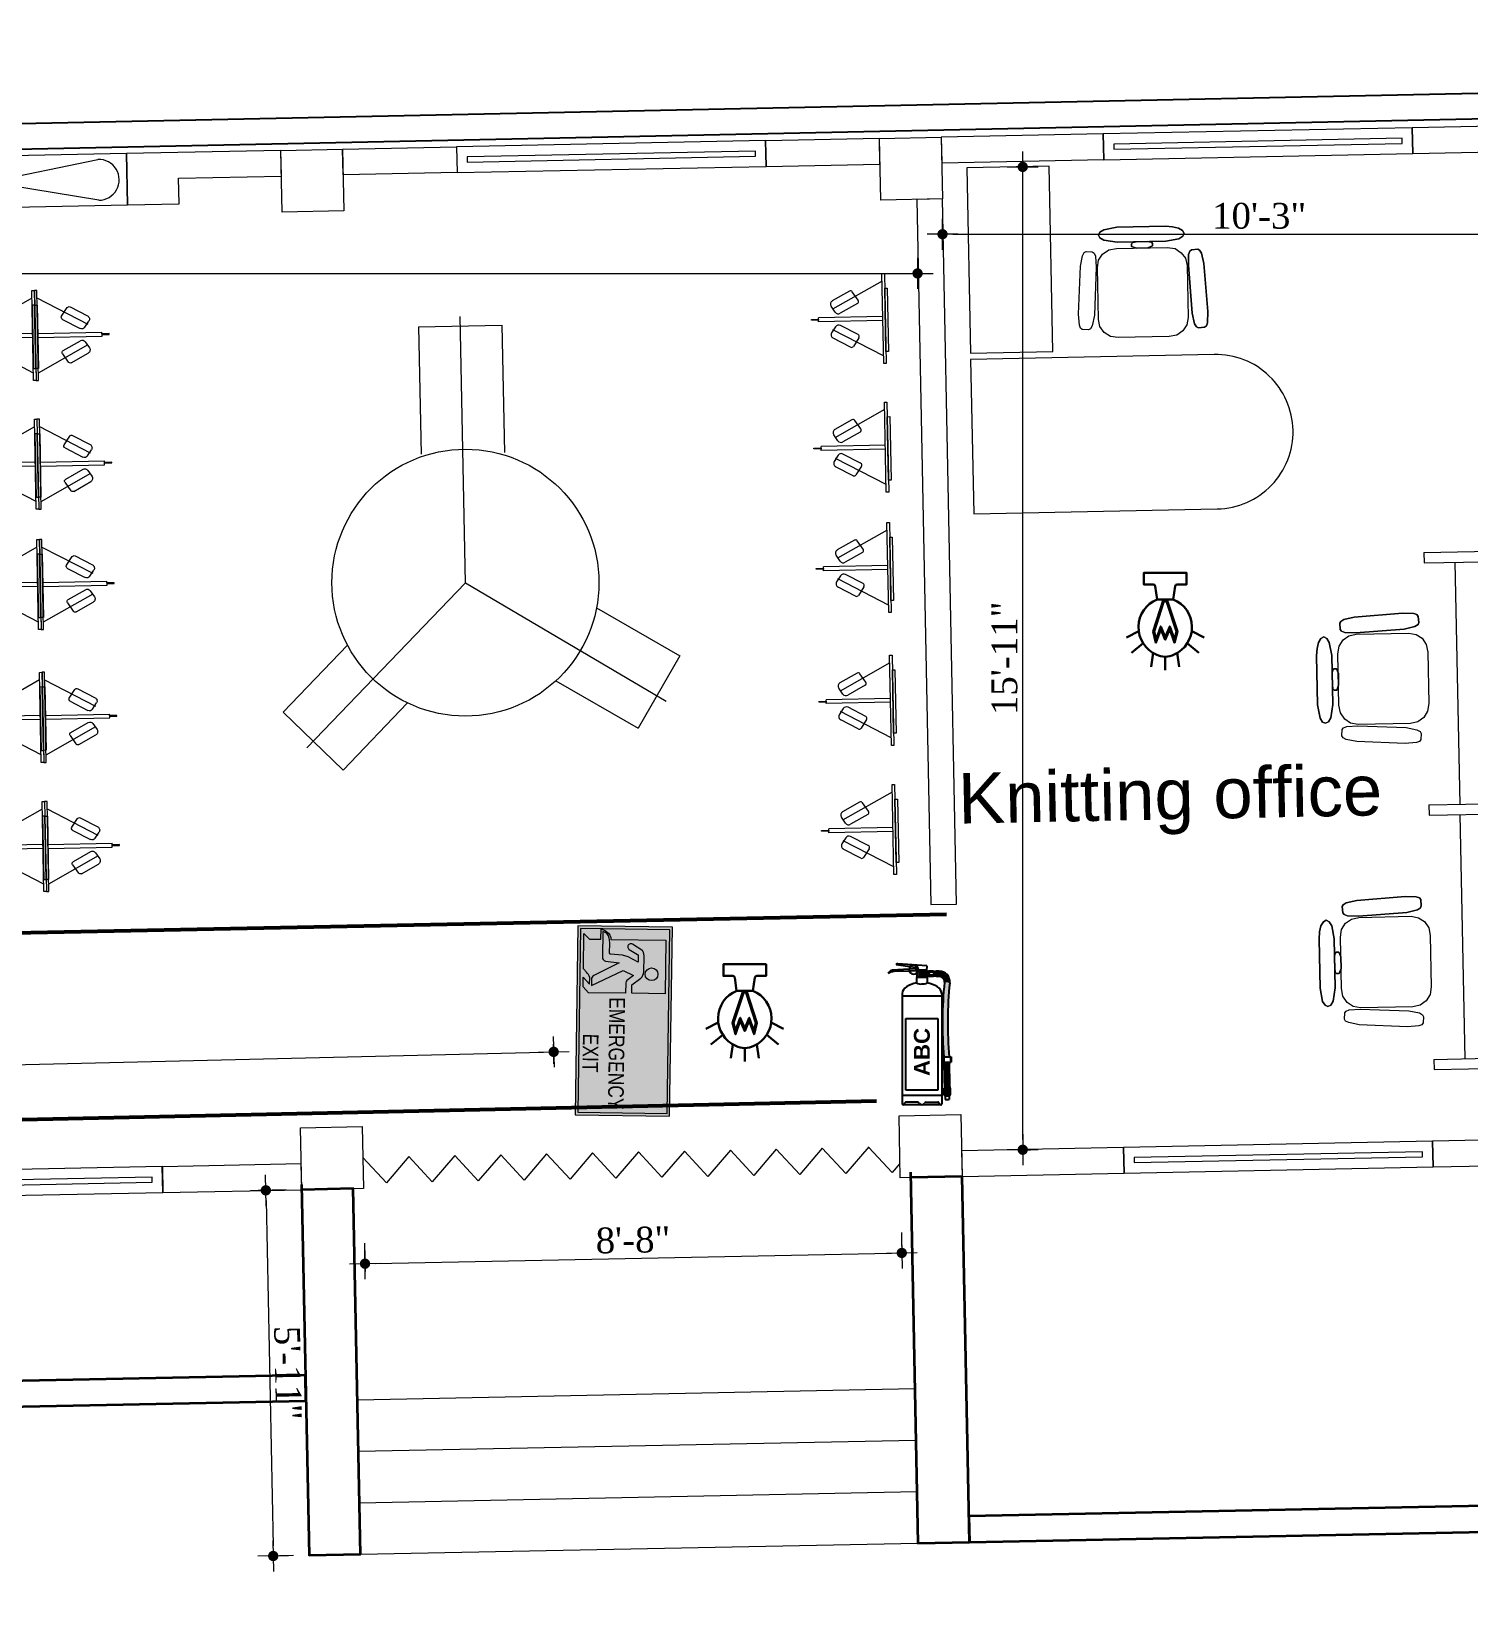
# Model space of a CAD drawing. Header units: inches. Extents: x -250485 to 735580, y -140410 to 288049.
# Drawn here: x 23878.5 to 24157.5, y 22038.6 to 22343.1 of the extents above; entities that cross this region are included whole.
import ezdxf

# ---------------------------------------------------------------- set-up
doc = ezdxf.new("R2010")
doc.units = ezdxf.units.IN
doc.header["$MEASUREMENT"] = 0
doc.header["$PDMODE"] = 35
doc.linetypes.add('BORDER2', pattern=[0.875, 0.25, -0.125, 0.25, -0.125, 0, -0.125])
doc.layers.get('0').update_dxf_attribs({"lineweight": 0})
doc.layers.get('Defpoints').update_dxf_attribs({"lineweight": 0})
for name, color, linetype in [('A site line', 7, 'Continuous'), ('FIREACC', 30, 'Continuous'), ('OUTSIDE', 253, 'Continuous')]:
    doc.layers.add(name, color=color, linetype=linetype)
for name, color, linetype, lineweight in [('A window', 150, 'Continuous', 0), ('COLUMN-2', 102, 'Continuous', 0), ('DIM 01', 250, 'Continuous', 9), ('Emergency Light', 251, 'Continuous', 15), ('Floor', 7, 'Continuous', 5), ('FURR', 207, 'Continuous', 5), ('Glass', 133, 'Continuous', 0), ('Layer1', 134, 'Continuous', 0), ('Machine', 222, 'Continuous', 0), ('New circulation', 52, 'BORDER2', 9), ('New furniture', 42, 'Continuous', 9), ('New stair', 40, 'Continuous', 35), ('new stair full height', 6, 'Continuous', 0), ('New Wall', 7, 'Continuous', 5), ('New window', 132, 'Continuous', 35), ('sheet', 7, 'Continuous', 15), ('TEX', 7, 'Continuous', 0), ('wall', 7, 'Continuous', 0)]:
    doc.layers.add(name, color=color, linetype=linetype, lineweight=lineweight)
doc.styles.add('DIM-3', font='arial.ttf', dxfattribs={"width": 0.8, "height": 6})
doc.styles.add('REG', font='times.ttf')
doc.styles.get("Standard").update_dxf_attribs({"font": 'arialbd.ttf', "height": 24})
doc.styles.add('style1', font='arial.ttf')
doc.dimstyles.new('Dim-Pres', dxfattribs={"dimtxt": 5.5, "dimasz": 2, "dimexe": 1.5, "dimexo": 1.5, "dimgap": 1, "dimtad": 3, "dimdec": 0, "dimzin": 3, "dimdsep": 46, "dimlunit": 4, "dimtxsty": 'REG', "dimblk": 'point', "dimcen": 2, "dimclrd": 256, "dimclre": 256, "dimclrt": 7, "dimadec": 0, "dimazin": 0, "dimtfac": 0.75, "dimtdec": 0, "dimtmove": 1, "dimatfit": 3, "dimldrblk": 'point', "dimfxl": 0, "dimtolj": 1, "dimtzin": 0, "dimlwd": -1, "dimlwe": -1, "dimarcsym": 1})

# ---------------------------------------------------------------- blocks, each defined once
blk = doc.blocks.new('A$C410B7781')
at = {"layer": 'A window', "ltscale": 30}
blk.add_lwpolyline([(-51.04, 7.56), (-51.04, 2.56), (8.96, 2.56), (8.96, 7.56), (-51.04, 7.56)], dxfattribs=at)
blk.add_lwpolyline([(-49.04, 5.56), (-49.04, 4.56), (6.96, 4.56), (6.96, 5.56)], close=True, dxfattribs=at)
blk = doc.blocks.new('MS')
at = {"layer": 'Machine'}
for p, q in [((2395.8, 2638.3), (2670.9, 2488.9)), ((2528.8, 2535.5), (2560.1, 2582.2)), ((2575.8, 2586.1), (2670.5, 2534.7)), ((2533.1, 2518.2), (2629.1, 2466.2)), ((2655.2, 2472.6), (2677.6, 2506)), ((2747.9, 2443.5), (2747.9, 2422.3)), ((2395.8, 2227.5), (2670.9, 2376.9)), ((2528.8, 2330.3), (2560.1, 2283.6)), ((2533.1, 2347.6), (2629.1, 2399.6)), ((2575.8, 2279.7), (2670.5, 2331.1)), ((2655.2, 2393.2), (2677.6, 2359.8))]:
    blk.add_line(p, q, dxfattribs=at)
for points in [[(2382.2, 2679.8), (2395.8, 2679.8), (2395.8, 2186), (2382.2, 2186)], [(2382.2, 2266.4), (2368.6, 2266.4), (2368.6, 2613.7), (2382.2, 2613.7)], [(2747.9, 2434.9), (2787.4, 2434.9), (2787.4, 2430.9), (2747.9, 2430.9)]]:
    blk.add_lwpolyline(points, close=True, dxfattribs=at)
for points in [[(2395.8, 2443.5), (2747.9, 2443.5)], [(2395.8, 2422.3), (2747.9, 2422.3)]]:
    blk.add_lwpolyline(points, dxfattribs=at)
for centre, radius, start, end in [((2570.1, 2575.5), 12, 61.51497, 146.245), ((2538.8, 2528.8), 12, 146.245, 241.51497), ((2660.9, 2517.1), 20, 326.245, 61.51497), ((2638.6, 2483.7), 20, 241.51497, 326.245), ((2538.8, 2337), 12, 118.48503, 213.755), ((2638.6, 2382.1), 20, 33.755, 118.48503), ((2660.9, 2348.7), 20, 298.48503, 33.755), ((2570.1, 2290.3), 12, 213.755, 298.48503)]:
    blk.add_arc(centre, radius, start, end, dxfattribs=at)
blk = doc.blocks.new('A$C6C0F28B8')
at = {"layer": 'Machine'}
for p, q in [((12.97, 50.91), (27.15, 65.09)), ((39.88, 52.36), (27.15, 65.09)), ((0, 25.21), (34.93, 60.14)), ((-45.94, 41.95), (-36.65, 57.37)), ((-19.06, 46.78), (-36.65, 57.37)), ((0, 25.21), (-42.75, 51.6)), ((25.7, 38.18), (39.88, 52.36)), ((-28.15, 31.24), (-45.94, 41.95)), ((0, 25.21), (0, -32.2)), ((-9, -30.2), (-9, -2.69)), ((9, -30.2), (9, -2.69)), ((9, -30.2), (-9, -30.2))]:
    blk.add_line(p, q, dxfattribs=at)
blk.add_circle((0, 25.21), 28.79, dxfattribs=at)
blk.add_circle((0, 25.21), 28.79, dxfattribs=at)
at = {"layer": 'Machine', "yscale": 0.0393700787401485}
for p, xscale, zscale in [((-185.47, -15.49), 0.0393700787401485, 0.0393700787401485), ((185.47, -15.49), -0.0393700787401485, 0.03937007874015701), ((-185.47, -43.35), 0.0393700787401485, 0.0393700787401485), ((185.47, -43.35), -0.0393700787401485, 0.03937007874015701), ((-185.47, -72.01), 0.0393700787401485, 0.0393700787401485), ((185.47, -72.01), -0.0393700787401485, 0.03937007874015701), ((-185.47, -97.99), 0.0393700787401485, 0.0393700787401485), ((185.47, -97.99), -0.0393700787401485, 0.03937007874015701), ((-185.47, -125.74), 0.0393700787401485, 0.0393700787401485), ((185.47, -125.74), -0.0393700787401485, 0.03937007874015701)]:
    blk.add_blockref('MS', p, dxfattribs=dict(at, xscale=xscale, zscale=zscale))
blk = doc.blocks.new('A$C42246A87')
at = {"layer": 'new stair full height', "ltscale": 0.1}
for p, q in [((32.26, 9.96), (32.26, -0.05)), ((34.26, 9.96), (34.26, -0.05))]:
    blk.add_line(p, q, dxfattribs=at)
at = {"layer": 'new stair full height', "ltscale": 30}
for points in [[(6.26, 9.96), (6.26, -0.04), (60.26, -0.04), (60.26, 9.96), (6.26, 9.96)], [(11.84, 0.99), (54.68, 8.93)], [(54.68, 0.99), (11.84, 8.93)]]:
    blk.add_lwpolyline(points, dxfattribs=at)
for centre, start, end in [((11.76, 4.96), 88.9545, 271.0455), ((54.75, 4.96), 268.9545, 91.0455)]:
    blk.add_arc(centre, 3.97, start, end, dxfattribs=at)
blk = doc.blocks.new('e6y')
at = {"layer": 'new stair full height', "ltscale": 30, "elevation": -1.21}
for points in [[(-1076.2, 4647.37), (-1071.74, 4642.37)], [(-1067.29, 4647.37), (-1071.74, 4642.37)], [(-1067.29, 4647.37), (-1062.83, 4642.37)], [(-1058.37, 4647.37), (-1062.83, 4642.37)], [(-1058.37, 4647.37), (-1053.91, 4642.37)], [(-1049.45, 4647.37), (-1053.91, 4642.37)], [(-1049.45, 4647.37), (-1044.99, 4642.37)], [(-1040.53, 4647.37), (-1044.99, 4642.37)], [(-1040.53, 4647.37), (-1036.07, 4642.37)], [(-1031.62, 4647.37), (-1036.07, 4642.37)], [(-1031.62, 4647.37), (-1027.16, 4642.37)], [(-1022.7, 4647.37), (-1027.16, 4642.37)], [(-1022.7, 4647.37), (-1018.24, 4642.37)], [(-1013.78, 4647.37), (-1018.24, 4642.37)], [(-1013.78, 4647.37), (-1009.32, 4642.37)], [(-1004.86, 4647.37), (-1009.32, 4642.37)], [(-1004.86, 4647.37), (-1000.41, 4642.37)], [(-995.95, 4647.37), (-1000.41, 4642.37)], [(-995.95, 4647.37), (-991.49, 4642.37)], [(-987.03, 4647.37), (-991.49, 4642.37)], [(-987.03, 4647.37), (-982.57, 4642.37)], [(-977.99, 4647.5), (-982.57, 4642.37)], [(-977.99, 4647.37), (-973.53, 4642.37)], [(-971.99, 4644.1), (-973.53, 4642.37)]]:
    blk.add_lwpolyline(points, dxfattribs=at)
blk = doc.blocks.new('dot')
at = {"color": 4}
for p, q in [((-1.5, 0), (1.5, 0)), ((0, 1.5), (0, -1.5))]:
    blk.add_line(p, q, dxfattribs=at)
at = {"color": 6, "const_width": 0.5}
blk.add_lwpolyline([(-0.25, 0, 1), (0.25, 0, 1)], format="xyb", close=True, dxfattribs=at)
blk = doc.blocks.new('point')
blk.add_blockref('dot', (0, 0))
blk = doc.blocks.new('*D108')
at = {"layer": 'Defpoints', "color": 0, "ltscale": 30, "transparency": 16777216}
for p in [(24046.95, 22132.53, -1.21), (23942.77, 22130.44, -1.21), (24047.49, 22105.92)]:
    blk.add_point(p, dxfattribs=at)
at = {"layer": 'Layer1', "ltscale": 30, "transparency": 16777216}
for p, q in [((23943.22, 22107.82), (23943.33, 22102.33)), ((24047.41, 22109.91), (24047.52, 22104.42)), ((23945.3, 22103.87), (24045.49, 22105.88))]:
    blk.add_line(p, q, dxfattribs=at)
at = {"layer": 'Layer1', "ltscale": 30, "transparency": 16777216, "xscale": 2, "yscale": 2, "zscale": 2}
for p, rotation in [((24047.49, 22105.92), 1.148867974905151), ((23943.3, 22103.83), 181.1488679749052)]:
    blk.add_blockref('point', p, dxfattribs=dict(at, rotation=rotation))
at = {"layer": 'Layer1', "color": 7, "ltscale": 30, "transparency": 16777216, "insert": (23995.32, 22108.42), "char_height": 5, "attachment_point": 5, "rotation": 1.1489, "style": 'REG'}
blk.add_mtext('\\A1;8\'-8"', dxfattribs=at)
blk = doc.blocks.new('*D112')
at = {"layer": 'Defpoints', "color": 0, "ltscale": 30, "transparency": 16777216}
for p in [(23931.01, 22118.2, -1.21), (23925.48, 22047.08), (23932.43, 22047.22, -1.21)]:
    blk.add_point(p, dxfattribs=at)
at = {"layer": 'Layer1', "ltscale": 30, "transparency": 16777216}
for p, q in [((23928, 22118.14), (23922.55, 22118.03)), ((23924.09, 22116.07), (23925.44, 22049.08)), ((23929.42, 22047.16), (23923.98, 22047.05))]:
    blk.add_line(p, q, dxfattribs=at)
at = {"layer": 'Layer1', "ltscale": 30, "transparency": 16777216, "xscale": 2, "yscale": 2, "zscale": 2}
for p, rotation in [((23924.05, 22118.07), 91.14886797490352), ((23925.48, 22047.08), 271.1488679749035)]:
    blk.add_blockref('point', p, dxfattribs=dict(at, rotation=rotation))
at = {"layer": 'Layer1', "color": 7, "ltscale": 30, "transparency": 16777216, "insert": (23928.31, 22082.64), "char_height": 5, "attachment_point": 5, "rotation": 271.1489, "style": 'REG'}
blk.add_mtext('\\A1;5\'-11"', dxfattribs=at)
blk = doc.blocks.new('A$C1AFB17F6')
at = {"layer": 'FURR'}
for points in [[(17.5, 4.12), (19, 4.37), (20.2, 5.19), (20.97, 6.3), (21.27, 7.72), (21.27, 17.82), (20.97, 19.23), (20.2, 20.39), (19, 21.16), (17.5, 21.42), (7.63, 21.42), (6.13, 21.16), (4.93, 20.39), (4.12, 19.23), (3.86, 17.82), (3.86, 7.72), (4.12, 6.3), (4.93, 5.19), (6.13, 4.37), (7.63, 4.12)], [(2.91, 4.66), (3.26, 4.92), (3.51, 5.56), (3.6, 7.66), (3.09, 16.99), (2.62, 19.05), (2.27, 19.65), (1.89, 19.82), (0.69, 19.73), (0.34, 19.48), (0.13, 18.88), (0, 16.73), (0.6, 7.4), (1.03, 5.39), (1.33, 4.79), (1.71, 4.57)], [(23.41, 4.57), (23.76, 4.79), (24.1, 5.39), (24.53, 7.4), (25.13, 16.73), (25, 18.88), (24.78, 19.48), (24.44, 19.73), (23.24, 19.82), (22.86, 19.65), (22.51, 19.05), (22.04, 16.99), (21.53, 7.66), (21.61, 5.56), (21.87, 4.92), (22.21, 4.66)], [(13.72, 2.92), (14.36, 3), (14.66, 3.26), (14.66, 3.77), (13.72, 4.12), (11.49, 4.12), (10.55, 3.77), (10.55, 3.26), (10.81, 3), (11.49, 2.92)], [(17.24, 0), (18.61, 0.13), (19.77, 0.43), (20.54, 0.9), (20.84, 1.46), (20.84, 1.46), (20.54, 2.01), (19.77, 2.49), (17.24, 2.92), (7.8, 2.92), (5.23, 2.49), (4.46, 2.01), (4.2, 1.46), (4.2, 1.46), (4.46, 0.9), (5.23, 0.43), (7.8, 0)]]:
    blk.add_lwpolyline(points, close=True, dxfattribs=at)
for points in [[(7.63, 4.12), (17.5, 4.12), (19, 4.37), (20.2, 5.19), (20.97, 6.3), (21.27, 7.72), (21.27, 17.82), (20.97, 19.23), (20.2, 20.39), (19, 21.16), (17.5, 21.42), (7.63, 21.42), (6.13, 21.16), (4.93, 20.39), (4.12, 19.23), (3.86, 17.82), (3.86, 7.72), (4.12, 6.3), (4.93, 5.19), (6.13, 4.37), (7.63, 4.12)], [(3.6, 7.66), (3.09, 16.99), (2.62, 19.05), (2.27, 19.65), (1.89, 19.82), (0.69, 19.73), (0.34, 19.48), (0.13, 18.88), (0, 16.73), (0.6, 7.4), (1.03, 5.39), (1.33, 4.79), (1.71, 4.57), (2.91, 4.66), (3.26, 4.92), (3.51, 5.56), (3.6, 7.66)], [(21.53, 7.66), (22.04, 16.99), (22.51, 19.05), (22.86, 19.65), (23.24, 19.82), (24.44, 19.73), (24.78, 19.48), (25, 18.88), (25.13, 16.73), (24.53, 7.4), (24.1, 5.39), (23.76, 4.79), (23.41, 4.57), (22.21, 4.66), (21.87, 4.92), (21.61, 5.56), (21.53, 7.66)], [(11.49, 4.12), (13.72, 4.12), (14.66, 3.77), (14.66, 3.26), (14.36, 3), (13.72, 2.92), (11.49, 2.92), (10.81, 3), (10.55, 3.26), (10.55, 3.77), (11.49, 4.12)], [(7.8, 2.92), (17.24, 2.92), (19.77, 2.49), (20.54, 2.01), (20.84, 1.46), (20.84, 1.46), (20.54, 0.9), (19.77, 0.43), (18.61, 0.13), (17.24, 0), (7.8, 0), (5.23, 0.43), (4.46, 0.9), (4.2, 1.46), (4.2, 1.46), (4.46, 2.01), (5.23, 2.49), (7.8, 2.92)]]:
    blk.add_lwpolyline(points, dxfattribs=at)
blk = doc.blocks.new('A$C70336219')
at = {"layer": 'New furniture', "ltscale": 30, "elevation": -13.32}
blk.add_lwpolyline([(-65.58, -4.67), (-49.58, -4.67), (-49.58, 31.33), (-65.58, 31.33)], close=True, dxfattribs=at)
blk.add_lwpolyline([(-65.58, -4.67), (-49.58, -4.67), (-49.58, 31.33), (-65.58, 31.33)], close=True, dxfattribs=at)
at = {"layer": 'New furniture', "lineweight": 5, "elevation": -13.32}
blk.add_lwpolyline([(-65.58, -35.88), (-18.29, -35.88, 0.414214), (-3.29, -20.88), (-3.29, -20.88, 0.414214), (-18.29, -5.88), (-65.58, -5.88)], format="xyb", close=True, dxfattribs=at)
at = {"layer": 'New furniture', "xscale": -1, "rotation": 180}
blk.add_blockref('A$C1AFB17F6', (-44.48, 19.2, -13.32), dxfattribs=at)
blk = doc.blocks.new('A$C3E692030')
at = {"layer": 'Glass'}
for p, q in [((46.35, 102.43, -154.52), (46.35, 100.43, -154.52)), ((46.35, 100.43, -154.52), (10.35, 100.43, -154.52)), ((10.35, 100.43, -154.52), (10.35, 2.03, -154.52)), ((40.35, 100.43, -154.52), (40.35, 53.43, -154.52)), ((46.35, 53.43, -154.52), (10.35, 53.43, -154.52)), ((46.35, 53.43, -154.52), (46.35, 51.43, -154.52)), ((46.35, 51.43, -154.52), (10.35, 51.43, -154.52)), ((40.35, 51.43, -154.52), (40.35, 4.03, -154.52)), ((46.35, 4.03, -154.52), (10.35, 4.03, -154.52)), ((46.35, 4.03, -154.52), (46.35, 2.03, -154.52)), ((46.35, 2.03, -154.52), (10.35, 2.03, -154.52))]:
    blk.add_line(p, q, dxfattribs=at)
at = {"layer": 'Glass', "elevation": -154.52}
blk.add_lwpolyline([(46.35, 102.43), (10.35, 102.43), (10.35, 100.43)], dxfattribs=at)
at = {"layer": 'Glass', "xscale": 1.007734578024611, "yscale": 1.007734578024611, "zscale": 1.007734578024611, "rotation": 90}
for p in [(67.56, 65.45, -154.52), (68.19, 10.45, -154.52)]:
    blk.add_blockref('A$C1AFB17F6', p, dxfattribs=at)
blk = doc.blocks.new('A$C16DB04AD')
at = {"layer": 'Emergency Light', "color": 154, "lineweight": 30}
for p, q in [((-6.54, -14.39), (-9.59, -15.98)), ((6.54, -14.39), (9.59, -15.98)), ((-5.43, -17.4), (-8.33, -19.77)), ((5.43, -17.4), (8.33, -19.77)), ((-2.95, -19.78), (-3.46, -23.22)), ((0, -20.7), (0, -24)), ((2.95, -19.78), (3.46, -23.22))]:
    blk.add_line(p, q, dxfattribs=at)
blk.add_lwpolyline([(-2, -6.57), (-2.49, -3.28, 0.371278), (-2.94, -2.89), (-5.25, -2.89), (-5.25, 0), (5.25, 0), (5.25, -2.89), (2.94, -2.89, 0.371278), (2.49, -3.28), (2, -6.57)], format="xyb", dxfattribs=at)
at = {"layer": 'Emergency Light', "color": 1, "lineweight": 30}
blk.add_lwpolyline([(-0.43, -6.57), (-3.01, -14.48), (-2.28, -17.27), (-1.1, -13.91), (0, -16.5), (1.1, -13.91), (2.28, -17.27), (3.01, -14.48), (0.43, -6.57)], dxfattribs=at)
blk.add_lwpolyline([(0.43, -7.28, 0.690361), (-0.43, -7.28), (-2.75, -14.5), (-2.25, -16.42), (-1.12, -13.21), (0, -15.86), (1.12, -13.21), (2.25, -16.42), (2.75, -14.5), (0.43, -7.28)], format="xyb", dxfattribs=at)
at = {"layer": 'Emergency Light', "color": 154, "lineweight": 30}
blk.add_lwpolyline([(-2.02, -6.58), (2, -6.57)], dxfattribs=at)
for centre, radius, start, end in [((0.78, -13.41), 7.38, 112.0671, 245.9767), ((-0.78, -13.41), 7.38, 294.0233, 67.9329), ((0, -15.96), 4.74, 241.9689, 298.0311)]:
    blk.add_arc(centre, radius, start, end, dxfattribs=at)
blk = doc.blocks.new('*U196')
at = {"layer": 'OUTSIDE', "linetype": 'Continuous'}
for points in [[(-100.1, 481.8), (-104.2, 460.2), (-78.9, 477.6)], [(-78.9, 477.6), (-104.2, 460.2), (-84.3, 462.4)], [(-85.3, 498), (-100.1, 481.8), (-46.6, 485.8)], [(-46.6, 485.8), (-100.1, 481.8), (-64, 484)], [(-64, 484), (-100.1, 481.8), (-78.9, 477.6)], [(-64.2, 504), (-85.3, 498), (-52.4, 503.4)], [(-52.4, 503.4), (-85.3, 498), (-46.6, 502.2)], [(-43.2, 502.2), (-85.3, 498), (-43.2, 485.8)], [(-85.3, 498), (-43.2, 502.2), (-46.6, 502.2)], [(-85.3, 498), (-46.6, 485.8), (-43.2, 485.8)], [(-52.4, 503.4), (-58.3, 504), (-64.2, 504)], [(-46.6, 485.8), (-64, 484), (-52.4, 484.6)], [(-52.4, 484.6), (-64, 484), (-58.3, 484)], [(-84.3, 462.4), (-104.2, 460.2), (-76.6, 321.2)], [(-104.2, 460.2), (-96.6, 320.1), (-76.6, 321.2)], [(-96.6, 320.1), (-102.4, 180), (-82.5, 180)], [(-76.6, 321.2), (-96.6, 320.1), (-82.5, 180)], [(-82, 160), (-102.8, 111), (-82.8, 111)], [(-102, 160), (-102.8, 111), (-82, 160)], [(-102.8, 111), (-104.2, 62), (-84.2, 62)], [(-82.8, 111), (-102.8, 111), (-84.2, 62)]]:
    blk.add_solid(points, dxfattribs=at)
blk = doc.blocks.new('*U195')
at = {"layer": 'OUTSIDE', "linetype": 'Continuous'}
for points in [[(0, 488.3), (-0.7, 487.2), (0.9, 485.5)], [(-0.7, 487.2), (-0.3, 486), (0.9, 485.5)], [(0.4, 499.9), (0, 488.3), (0.9, 485.5)], [(0.8, 499.9), (0.4, 499.9), (0.9, 485.5)], [(0.9, 499.9), (0.8, 499.9), (0.9, 485.5)], [(0.9, 499.9), (0.9, 485.5), (1.7, 488.3)], [(1.2, 499.9), (0.9, 499.9), (1.7, 488.3)], [(1.7, 488.3), (0.9, 485.5), (2.4, 487.2)], [(2.4, 487.2), (0.9, 485.5), (2, 486)]]:
    blk.add_solid(points, dxfattribs=at)
blk = doc.blocks.new('ABC')
at = {"layer": 'FIREACC', "color": 11}
for p, q in [((-39151.6, 31714.1), (-39192.8, 31719.9)), ((-39100.5, 31717.2), (-39188.6, 31723.6)), ((-39133.8, 31707.7), (-39153.8, 31706.7)), ((-39135.7, 31711.8), (-39151.1, 31714)), ((-39133.7, 31709.3), (-39133.9, 31706.3)), ((-39102.2, 31701.2), (-39101.8, 31707.1)), ((-39100.5, 31717.2), (-39101.7, 31701.2)), ((-39154.2, 31706.6), (-39205.4, 31703.9)), ((-39153.3, 31701.1), (-39200, 31699.5)), ((-39127.3, 31701.9), (-39152.9, 31701.1)), ((-39099.5, 31682), (-39131.5, 31682)), ((-39131.5, 31682), (-39131.5, 31666)), ((-39126.8, 31704), (-39131.4, 31703.7)), ((-39100.3, 31685.2), (-39130.7, 31685.2)), ((-39130.7, 31683.6), (-39130.7, 31682)), ((-39100.3, 31683.6), (-39130.7, 31683.6)), ((-39129.4, 31697.8), (-39129.4, 31701.2)), ((-39129.4, 31701.2), (-39127.5, 31701.2)), ((-39129.4, 31685.2), (-39129.4, 31697.1)), ((-39127, 31701.2), (-39101.6, 31701.2)), ((-39105.9, 31702.6), (-39126.8, 31701.9)), ((-39105.9, 31705.1), (-39126.3, 31704)), ((-39106, 31703.5), (-39105.9, 31705.1)), ((-39101.6, 31685.2), (-39101.6, 31701.2)), ((-39100.3, 31683.6), (-39100.3, 31682)), ((-39099.5, 31682), (-39099.5, 31666)), ((-39175.5, 31633.6), (-39175.5, 31300.6)), ((-39055.5, 31633.6), (-39055.5, 31300.6)), ((-39128.8, 31305.6), (-39163.6, 31305.6)), ((-39102.2, 31305.6), (-39066.5, 31305.6))]:
    blk.add_line(p, q, dxfattribs=at)
for centre, radius in [((-39115.5, 31693.2), 8), ((-39115.5, 31693.2), 7.11), ((-39104.1, 31703.3), 0.818)]:
    blk.add_circle(centre, radius, dxfattribs=at)
for centre, radius, start, end in [((-39188.8, 31719.6), 4, 85.8388, 175.8388), ((-39136.1, 31709.5), 2.4, 355.8388, 82.0095), ((-39201.9, 31687.7), 16.6, 102.0731, 158.0787), ((-39195.2, 31655.6), 44.2, 96.1934, 120.0254), ((-39115, 31581.1), 86.5, 100.9999, 123.208), ((-39131.5, 31706.1), 2.4, 175.8388, 273.0799), ((-39130.7, 31684.4), 0.8, 90, 270), ((-39104.1, 31703.3), 1.96, 175.8388, 355.8388), ((-39100.3, 31684.4), 0.8, 270, 90), ((-39116, 31581.1), 86.5, 56.792, 79.0001), ((-39149.4, 31630.6), 26.3, 119.5311, 173.3898), ((-39081.6, 31630.6), 26.3, 6.6102, 60.4689), ((-39171.3, 31302.3), 4.51, 202.0814, 252.7663), ((-39172.9, 31302.4), 4.45, 276.3773, 340.9868), ((-39160, 31298.3), 9.06, 135.2683, 162.981), ((-39164, 31301.8), 3.74, 83.2574, 130.4174), ((-39128.4, 31298.8), 6.79, 39.6417, 93.3999), ((-39115.8, 31305.7), 7.75, 199.8006, 272.52), ((-39115.2, 31305.7), 7.75, 267.48, 340.1994), ((-39102.6, 31298.8), 6.79, 86.6001, 140.3583), ((-39067, 31301.8), 3.74, 49.5826, 96.7426), ((-39071, 31298.3), 9.06, 17.019, 44.7317), ((-39058.1, 31302.4), 4.45, 199.0132, 263.6227), ((-39059.7, 31302.3), 4.51, 287.2337, 337.9186)]:
    blk.add_arc(centre, radius, start, end, dxfattribs=at)
at = {"layer": 'OUTSIDE', "color": 11}
for p, q in [((-39125.1, 31706.4), (-39126.9, 31706.4)), ((-39126.9, 31705.7), (-39125.1, 31705.7)), ((-39118.4, 31695), (-39120.3, 31696.2)), ((-39116.2, 31689.4), (-39118.2, 31699.8)), ((-39115.8, 31697.9), (-39116.2, 31688.6)), ((-39115.8, 31697.9), (-39115.5, 31697.9)), ((-39115.8, 31697.9), (-39115.5, 31697.9)), ((-39115.1, 31697.9), (-39115.5, 31697.9)), ((-39115.1, 31697.9), (-39114.8, 31688.6)), ((-39114.8, 31689.4), (-39112.8, 31699.8)), ((-39112.6, 31695), (-39110.7, 31696.2)), ((-39101.7, 31701.2), (-39102.2, 31701.2)), ((-39096.3, 31699.5), (-39101.6, 31699.5)), ((-39096.3, 31695.5), (-39101.6, 31695.5)), ((-39096.3, 31690.9), (-39101.6, 31690.9)), ((-39096.3, 31686.9), (-39101.6, 31686.9)), ((-39096.3, 31699.5), (-39096.3, 31686.9)), ((-39080.4, 31698.9), (-39092, 31698.9)), ((-39080.3, 31697.8), (-39092, 31697.8)), ((-39080.3, 31688.6), (-39092, 31688.6)), ((-39080.4, 31687.5), (-39092, 31687.5)), ((-39080.3, 31701.2), (-39091.7, 31701.2)), ((-39080.3, 31685.2), (-39091.7, 31685.2)), ((-39080.3, 31701.2), (-39080.3, 31685.2)), ((-39080.2, 31686.6), (-39077.6, 31686.6)), ((-39063.4, 31685.2), (-39068.2, 31685.2)), ((-39055.5, 31626), (-39175.5, 31626)), ((-39055.5, 31326), (-39175.5, 31326)), ((-39058.3, 31298), (-39172.7, 31298))]:
    blk.add_line(p, q, dxfattribs=at)
at = {"layer": 'OUTSIDE', "color": 1}
for p, q in [((-39080.2, 31699.8), (-39077.6, 31699.8)), ((-39063.4, 31701.2), (-39068.2, 31701.2)), ((-39163.5, 31341.8), (-39163.5, 31557.8)), ((-39163.5, 31557.8), (-39067.5, 31557.8)), ((-39067.5, 31557.8), (-39067.5, 31341.8)), ((-39055.5, 31442), (-39027.5, 31442)), ((-39055.5, 31426), (-39027.5, 31426)), ((-39049.5, 31442), (-39049.5, 31426)), ((-39029.6, 31442), (-39029.6, 31426)), ((-39027.5, 31442), (-39027.5, 31426)), ((-39067.5, 31341.8), (-39163.5, 31341.8)), ((-39049, 31347.6), (-39049, 31346)), ((-39049, 31347.6), (-39029.8, 31347.6)), ((-39048.6, 31346), (-39049, 31346)), ((-39049, 31346), (-39049, 31328)), ((-39048.6, 31345.9), (-39048.6, 31328)), ((-39043.3, 31346), (-39045.7, 31346)), ((-39045.7, 31345.9), (-39045.7, 31328)), ((-39043.3, 31345.9), (-39043.3, 31328)), ((-39040.6, 31326), (-39040.6, 31346)), ((-39040.6, 31326), (-39040.6, 31346)), ((-39040.6, 31346), (-39038.2, 31346)), ((-39038.2, 31326), (-39038.2, 31346)), ((-39035.6, 31346), (-39033.2, 31346)), ((-39035.6, 31345.9), (-39035.6, 31328)), ((-39033.2, 31345.9), (-39033.2, 31328)), ((-39030.3, 31346), (-39029.8, 31346)), ((-39030.3, 31345.9), (-39030.3, 31328)), ((-39029.8, 31347.6), (-39029.8, 31346)), ((-39029.8, 31346), (-39029.8, 31328)), ((-39047.4, 31326), (-39031.4, 31326)), ((-39046.2, 31325), (-39046.2, 31326)), ((-39032.6, 31325), (-39046.2, 31325)), ((-39045.7, 31325), (-39045.7, 31314)), ((-39033.2, 31324.1), (-39045.7, 31324.1)), ((-39045.7, 31314), (-39033.2, 31314)), ((-39033.2, 31325), (-39033.2, 31314)), ((-39032.6, 31325), (-39032.6, 31326))]:
    blk.add_line(p, q, dxfattribs=at)
at = {"layer": 'OUTSIDE', "color": 11}
for centre, radius, start, end in [((-39140.2, 31705.9), 14, 1.7796, 358.9745), ((-39140.2, 31705.9), 13.6, 1.8369, 358.9415), ((-39118, 31687.9), 25.7, 238.3845, 275.6038), ((-39126.9, 31706), 0.343, 90, 270), ((-39125.1, 31706), 0.343, 270, 90), ((-39115.5, 31693.2), 5.65, 115.6308, 148.0837), ((-39115.5, 31693.2), 3.41, 125.5003, 148.0837), ((-39115.5, 31687.6), 1.22, 124.1991, 55.3937), ((-39113.4, 31689.8), 27.6, 265.6954, 300.3163), ((-39115.5, 31693.2), 3.41, 31.9163, 54.4997), ((-39115.5, 31693.2), 5.65, 31.9163, 64.3692), ((-39091.5, 31693.8), 7.45, 91.1883, 129.7873), ((-39091.5, 31692.6), 7.45, 230.2127, 268.8117), ((-39089.6, 31693.2), 5.13, 117.4534, 242.5466), ((-39091.9, 31700.9), 1.98, 181.0474, 268.0119), ((-39091.9, 31685.5), 1.98, 91.9881, 178.9526), ((-39066.2, 31730.2), 45.1, 255.4552, 267.5164), ((-39063.5, 31669), 32.2, 354.9737, 89.8444), ((-39063.5, 31669), 16.2, 356.2273, 89.6749), ((-37883.4, 31547.2), 1170.2, 174.0773, 185.1556)]:
    blk.add_arc(centre, radius, start, end, dxfattribs=at)
at = {"layer": 'OUTSIDE', "color": 1}
for centre, radius, start, end in [((-39066.2, 31656.2), 45.1, 92.4836, 104.5448), ((-37872.2, 31546.6), 1165.4, 174.1113, 185.1494), ((-35847.1, 31458.9), 3202.3, 180.5894, 181.9925), ((-35847.1, 31458.9), 3186.3, 180.5923, 182.0025), ((-39046.1, 31328.7), 2.97, 192.2541, 244.019), ((-39045.7, 31328.7), 2.97, 192.2541, 244.019), ((-39042.8, 31328.7), 2.97, 192.2541, 244.019), ((-39040.4, 31328.7), 2.97, 192.2541, 244.019), ((-39038.5, 31328.7), 2.97, 295.981, 347.7459), ((-39036.1, 31328.7), 2.97, 295.981, 347.7459), ((-39033.2, 31328.7), 2.97, 295.981, 347.7459), ((-39032.7, 31328.7), 2.97, 295.981, 347.7459)]:
    blk.add_arc(centre, radius, start, end, dxfattribs=at)
at = {"layer": 'OUTSIDE', "color": 11, "linetype": 'Continuous', "xscale": -0.8000000000029104, "yscale": 0.7999999999992724, "zscale": 0.7999999999999443}
blk.add_blockref('*U195', (-39114.8, 31298), dxfattribs=at)
at = {"layer": 'OUTSIDE', "color": 1, "linetype": 'Continuous', "xscale": -0.8000000000029104, "yscale": 0.7999999999992724, "zscale": 0.7999999999999443}
blk.add_blockref('*U196', (-39114.8, 31298), dxfattribs=at)
at = {"layer": 'sheet', "color": 5, "insert": (-39091, 31384.5), "char_height": 48, "width": 165, "attachment_point": 7, "rotation": 90}
blk.add_mtext('{\\C6;ABC}', dxfattribs=at)
blk = doc.blocks.new('WFE')
h = blk.add_hatch(color=255)
h.dxf.hatch_style = 1
h.paths.add_polyline_path([(-267898.14, 138466.65), (-267925.22, 138466.65), (-267925.22, 138453.12), (-267898.14, 138453.12)])
at = {"true_color": 0x00823c}
h = blk.add_hatch(color=116, dxfattribs=at)
h.dxf.hatch_style = 1
h.paths.add_polyline_path([(-267898.53, 138466.27), (-267924.83, 138466.27), (-267924.83, 138453.5), (-267898.53, 138453.5)])
h = blk.add_hatch(color=7)
h.dxf.hatch_style = 1
edge = h.paths.add_edge_path()
edge.add_line((-267915.67, 138465.76), (-267915.67, 138460.96))
edge.add_line((-267915.67, 138460.96), (-267916.89, 138460.95))
edge.add_line((-267916.89, 138460.95), (-267917.87, 138462.22))
edge.add_arc((-267918.79, 138461.48), 1.18, 38.6997, 89.1552)
edge.add_line((-267918.77, 138462.66), (-267920.97, 138462.66))
edge.add_arc((-267920.89, 138460.14), 2.52, 91.7797, 103.5408)
edge.add_arc((-267921.27, 138461.83), 0.786, 105.7358, 142.6328)
edge.add_line((-267921.89, 138462.31), (-267922.7, 138460.97))
edge.add_arc((-267922.33, 138460.73), 0.434, 146.6305, 329.27)
edge.add_line((-267921.96, 138460.51), (-267921.24, 138461.73))
edge.add_arc((-267921.09, 138461.64), 0.176, 91.289, 148.2105, ccw=False)
edge.add_line((-267921.09, 138461.82), (-267920.17, 138461.82))
edge.add_line((-267920.17, 138461.82), (-267920.91, 138460.36))
edge.add_line((-267920.91, 138460.36), (-267921.1, 138459.57))
edge.add_line((-267921.1, 138459.57), (-267921.25, 138457.85))
edge.add_arc((-267921.37, 138457.83), 0.125, -85.898, 7.6051, ccw=False)
edge.add_line((-267921.36, 138457.71), (-267922.79, 138457.71))
edge.add_arc((-267922.82, 138454.18), 3.53, 89.4971, 101.3594)
edge.add_arc((-267923.32, 138456.51), 1.15, 100.0089, 171.4142)
edge.add_line((-267924.45, 138456.68), (-267920.81, 138456.69))
edge.add_arc((-267920.77, 138457.28), 0.589, 266.7226, 344.0757)
edge.add_line((-267920.21, 138457.12), (-267920.01, 138459.09))
edge.add_line((-267920.01, 138459.09), (-267918.13, 138455.48))
edge.add_arc((-267917.62, 138455.74), 0.573, 207.3378, 270.1311)
edge.add_line((-267917.62, 138455.17), (-267916.72, 138455.17))
edge.add_line((-267916.72, 138455.17), (-267918.94, 138459.69))
edge.add_line((-267918.94, 138459.69), (-267918.25, 138461.19))
edge.add_line((-267918.25, 138461.19), (-267917.51, 138460.24))
edge.add_arc((-267917.16, 138460.56), 0.468, 222.2016, 269.5545)
edge.add_line((-267917.16, 138460.09), (-267915.67, 138460.09))
edge.add_line((-267915.67, 138460.09), (-267915.67, 138454.79))
edge.add_line((-267915.67, 138454.79), (-267916.48, 138453.99))
edge.add_line((-267916.48, 138453.99), (-267917.89, 138453.99))
edge.add_line((-267917.89, 138453.99), (-267916.91, 138454.91))
edge.add_line((-267916.91, 138454.91), (-267917.87, 138454.91))
edge.add_arc((-267917.29, 138453.25), 1.76, 109.0672, 137.8746)
edge.add_line((-267918.6, 138454.43), (-267919.06, 138453.99))
edge.add_line((-267919.06, 138453.99), (-267924.15, 138453.99))
edge.add_line((-267924.15, 138453.99), (-267923.36, 138454.78))
edge.add_line((-267923.36, 138454.78), (-267923.36, 138456.44))
edge.add_line((-267923.36, 138456.44), (-267924.83, 138456.43))
edge.add_arc((-267918.88, 138454.19), 6.36, 150.9073, 159.3468, ccw=False)
edge.add_arc((-267923.35, 138456.57), 1.3, 89.7522, 146.6944, ccw=False)
edge.add_line((-267923.34, 138457.87), (-267923.34, 138465.76))
edge.add_line((-267923.34, 138465.76), (-267915.67, 138465.76))
edge = h.paths.add_edge_path(flags=16)
edge.add_arc((-267918.45, 138463.76), 0.912, 0, 360)
h = blk.add_hatch(color=7)
h.dxf.hatch_style = 1
h.paths.add_polyline_path([(-267910.19, 138462.55), (-267910.19, 138463.83), (-267907.55, 138463.83), (-267909.18, 138465.36), (-267907.54, 138465.36), (-267905.16, 138463.19), (-267907.53, 138461.02), (-267909.19, 138461.02), (-267907.55, 138462.55)])
at = {"color": 255}
blk.add_lwpolyline([(-267898.14, 138466.65), (-267925.22, 138466.65), (-267925.22, 138453.12), (-267898.14, 138453.12)], close=True, dxfattribs=at)
at = {"color": 116, "true_color": 0x00823c}
blk.add_lwpolyline([(-267898.53, 138466.27), (-267924.83, 138466.27), (-267924.83, 138453.5), (-267898.53, 138453.5)], close=True, dxfattribs=at)
at = {"color": 255}
blk.add_lwpolyline([(-267915.67, 138465.76), (-267915.67, 138460.96), (-267916.89, 138460.95), (-267917.87, 138462.22, 0.223781), (-267918.77, 138462.66), (-267920.97, 138462.66, 0.051363), (-267921.48, 138462.59, 0.162399), (-267921.89, 138462.31), (-267922.7, 138460.97, 1.023303), (-267921.96, 138460.51), (-267921.24, 138461.73, -0.253603), (-267921.09, 138461.82), (-267920.17, 138461.82), (-267920.91, 138460.36), (-267921.1, 138459.57), (-267921.25, 138457.85, -0.432237), (-267921.36, 138457.71), (-267922.79, 138457.71, 0.051805), (-267923.52, 138457.64, 0.322053), (-267924.45, 138456.68), (-267920.81, 138456.69, 0.350945), (-267920.21, 138457.12), (-267920.01, 138459.09), (-267918.13, 138455.48, 0.281056), (-267917.62, 138455.17), (-267916.72, 138455.17), (-267918.94, 138459.69), (-267918.25, 138461.19), (-267917.51, 138460.24, 0.209607), (-267917.16, 138460.09), (-267915.67, 138460.09), (-267915.67, 138454.79), (-267916.48, 138453.99), (-267917.89, 138453.99), (-267916.91, 138454.91), (-267917.87, 138454.91, 0.126362), (-267918.6, 138454.43), (-267919.06, 138453.99), (-267924.15, 138453.99), (-267923.36, 138454.78), (-267923.36, 138456.44), (-267924.83, 138456.43, -0.036841), (-267924.44, 138457.28, -0.253699), (-267923.34, 138457.87), (-267923.34, 138465.76), (-267915.67, 138465.76)], format="xyb", close=True, dxfattribs=at)
blk.add_circle((-267918.45, 138463.76), 0.912, dxfattribs=at)
at = {"layer": 'DIM 01', "color": 255, "lineweight": -2, "insert": (-267908.26, 138460.02), "char_height": 2.2352, "attachment_point": 1, "style": 'DIM-3'}
blk.add_mtext_dynamic_manual_height_columns('\\pi-6.82409;{\\C0;EMERGENCY\\P\\pi-1.53473;EXIT}', width=2.2352, gutter_width=11.18, heights=[0], dxfattribs=at)
blk = doc.blocks.new('*D384')
at = {"layer": 'Defpoints', "color": 0, "ltscale": 30, "transparency": 16777216}
for p in [(24050.55, 22302.13, -11.61), (24050.55, 22296.08), (22363.23, 22276.63, 0.5)]:
    blk.add_point(p, dxfattribs=at)
at = {"layer": 'Layer1', "ltscale": 30, "transparency": 16777216}
for p, q in [((22363.23, 22292.09), (22363.23, 22297.58)), ((22365.23, 22296.08), (24048.55, 22296.08)), ((23206.89, 22296.08), (23201.41, 22281.68)), ((24050.55, 22297.58), (24050.55, 22294.58)), ((23201.41, 22281.68), (23179.2, 22281.68))]:
    blk.add_line(p, q, dxfattribs=at)
at = {"layer": 'Layer1', "ltscale": 30, "transparency": 16777216, "xscale": 2, "yscale": 2, "zscale": 2, "rotation": 180}
blk.add_blockref('point', (22363.23, 22296.08), dxfattribs=at)
at = {"layer": 'Layer1', "ltscale": 30, "transparency": 16777216, "xscale": 2, "yscale": 2, "zscale": 2}
blk.add_blockref('point', (24050.55, 22296.08), dxfattribs=at)
at = {"layer": 'Layer1', "color": 7, "ltscale": 30, "transparency": 16777216, "insert": (23190.31, 22285.23), "char_height": 5, "attachment_point": 5, "style": 'REG'}
blk.add_mtext('\\A1;140\'-7"', dxfattribs=at)
blk = doc.blocks.new('*D387')
at = {"layer": 'Defpoints', "color": 0, "ltscale": 30, "transparency": 16777216}
for p in [(24068.1, 22316.76, -11.61), (24070.97, 22316.76), (24068, 22125.95, -12.82)]:
    blk.add_point(p, dxfattribs=at)
at = {"layer": 'Layer1', "ltscale": 30, "transparency": 16777216}
for p, q in [((24070.53, 22316.76), (24072.47, 22316.76)), ((24070.97, 22127.95), (24070.97, 22314.76)), ((24070.66, 22125.95), (24072.47, 22125.95))]:
    blk.add_line(p, q, dxfattribs=at)
at = {"layer": 'Layer1', "ltscale": 30, "transparency": 16777216, "xscale": 2, "yscale": 2, "zscale": 2}
for p, rotation in [((24070.97, 22316.76), 90), ((24070.97, 22125.95), 270)]:
    blk.add_blockref('point', p, dxfattribs=dict(at, rotation=rotation))
at = {"layer": 'Layer1', "color": 7, "ltscale": 30, "transparency": 16777216, "insert": (24067.43, 22221.36), "char_height": 5, "attachment_point": 5, "rotation": 90, "style": 'REG'}
blk.add_mtext('\\A1;15\'-11"', dxfattribs=at)
blk = doc.blocks.new('*D388')
at = {"layer": 'Defpoints', "color": 0, "ltscale": 30, "transparency": 16777216}
for p in [(24055.39, 22310.54, -11.61), (24178.33, 22310, -12.82), (24178.33, 22303.69)]:
    blk.add_point(p, dxfattribs=at)
at = {"layer": 'Layer1', "ltscale": 30, "transparency": 16777216}
for p, q in [((24055.39, 22305.4), (24055.39, 22302.19)), ((24057.39, 22303.69), (24176.33, 22303.69)), ((24178.33, 22305.05), (24178.33, 22302.19))]:
    blk.add_line(p, q, dxfattribs=at)
at = {"layer": 'Layer1', "ltscale": 30, "transparency": 16777216, "xscale": 2, "yscale": 2, "zscale": 2, "rotation": 180}
blk.add_blockref('point', (24055.39, 22303.69), dxfattribs=at)
at = {"layer": 'Layer1', "ltscale": 30, "transparency": 16777216, "xscale": 2, "yscale": 2, "zscale": 2}
blk.add_blockref('point', (24178.33, 22303.69), dxfattribs=at)
at = {"layer": 'Layer1', "color": 7, "ltscale": 30, "transparency": 16777216, "insert": (24116.86, 22307.24), "char_height": 5, "attachment_point": 5, "style": 'REG'}
blk.add_mtext('\\A1;10\'-3"', dxfattribs=at)
blk = doc.blocks.new('*D739')
at = {"layer": 'Defpoints', "color": 0, "ltscale": 30, "transparency": 16777216}
for p in [(23979.92, 22144.96), (23980.18, 22134.08, -12.82), (22654.77, 22102.61, -12.82)]:
    blk.add_point(p, dxfattribs=at)
at = {"layer": 'Layer1', "ltscale": 30, "transparency": 16777216}
for p, q in [((22656.51, 22113.54), (23977.92, 22144.91)), ((23979.98, 22142.64), (23979.89, 22146.46)), ((22654.57, 22111.17), (22654.48, 22114.99))]:
    blk.add_line(p, q, dxfattribs=at)
at = {"layer": 'Layer1', "ltscale": 30, "transparency": 16777216, "xscale": 2, "yscale": 2, "zscale": 2}
for p, rotation in [((23979.92, 22144.96), 1.360122514346406), ((22654.51, 22113.49), 181.3601225143464)]:
    blk.add_blockref('point', p, dxfattribs=dict(at, rotation=rotation))
at = {"layer": 'Layer1', "color": 7, "ltscale": 30, "transparency": 16777216, "insert": (23317.13, 22132.76), "char_height": 5, "attachment_point": 5, "rotation": 1.3601, "style": 'REG'}
blk.add_mtext('\\A1;110\'-6"', dxfattribs=at)

msp = doc.modelspace()

# ---------------------------------------------------------------- linework, layer by layer
at = {"layer": 'A site line', "color": 7, "ltscale": 30, "elevation": -11.61}
for points in [[(22207.16, 21197.58), (22234.13, 22291.01), (24734.61, 22343.08), (24725.77, 21985.96)], [(22212.16, 21197.46), (22239.01, 22286.12), (24729.48, 22337.97), (24720.77, 21986.08)]]:
    msp.add_lwpolyline(points, dxfattribs=at)
at = {"layer": 'COLUMN-2', "color": 7, "ltscale": 20000}
for points, elevation in [([(24043.15, 22322.3), (24055.15, 22322.54), (24055.39, 22310.54), (24043.39, 22310.3), (24043.15, 22322.3)], -11.61), ([(23926.96, 22319.97), (23938.96, 22320.21), (23939.2, 22308.21), (23927.2, 22307.97), (23926.96, 22319.97)], -11.61), ([(24046.95, 22132.53), (24058.95, 22132.77), (24059.19, 22120.78), (24047.19, 22120.53), (24046.95, 22132.53)], -12.82), ([(23930.77, 22130.2), (23942.77, 22130.44), (23943.01, 22118.45), (23931.01, 22118.2), (23930.77, 22130.2)], -12.82)]:
    msp.add_lwpolyline(points, dxfattribs=dict(at, elevation=elevation))
at = {"layer": 'New circulation', "color": 7, "ltscale": 30}
msp.add_line((22731.62, 22053.14, -12.82), (23931.83, 22077.21, -12.82), dxfattribs=at)
at = {"layer": 'New furniture', "color": 7, "ltscale": 30, "elevation": -11.61}
msp.add_lwpolyline([(24053.13, 22173.56), (24058.13, 22173.66), (24055.39, 22310.54), (24050.39, 22310.44)], close=True, dxfattribs=at)
at = {"layer": 'New stair', "color": 7, "ltscale": 30}
for points, elevation in [([(24049.17, 22121.57), (24050.62, 22049.59), (24060.62, 22049.79), (24059.19, 22120.78), (24049.19, 22120.57)], -12.61), ([(23930.99, 22119.2), (23932.43, 22047.22), (23942.43, 22047.42), (23941.01, 22118.41), (23931.01, 22118.2)], -12.82), ([(22731.62, 22053.14), (23931.83, 22077.21), (23931.73, 22082.21), (22731.52, 22058.14), (22731.62, 22053.14)], -12.82), ([(24060.62, 22049.79), (24183.5, 22052.25), (24183.4, 22057.25), (24060.52, 22054.79), (24060.62, 22049.79)], -12.61)]:
    msp.add_lwpolyline(points, dxfattribs=dict(at, elevation=elevation))
at = {"layer": 'new stair full height', "color": 7, "ltscale": 30}
for p, q in [((23941.83, 22077.41, -12.81), (24050.02, 22079.58, -12.61)), ((23942.03, 22067.42, -12.81), (24050.22, 22069.58, -12.61)), ((23942.23, 22057.42, -12.81), (24050.42, 22059.59, -12.61)), ((23942.43, 22047.42, -12.81), (24050.62, 22049.59, -12.61))]:
    msp.add_line(p, q, dxfattribs=at)
at = {"layer": 'New Wall', "color": 7, "ltscale": 30}
for points, elevation in [([(24146.68, 22319.37), (24178.13, 22320), (24178.03, 22325), (24146.58, 22324.37)], -11.61), ([(23938.96, 22320.21), (23961.06, 22320.65), (23961.16, 22315.65), (23939.06, 22315.21)], 1.71), ([(24021.15, 22316.85), (24043.25, 22317.3), (24043.15, 22322.3), (24021.05, 22321.85)], -11.61), ([(24055.25, 22317.54), (24086.69, 22318.17), (24086.59, 22323.17), (24055.15, 22322.54)], -11.61), ([(24059.19, 22120.78), (24090.64, 22121.41), (24090.54, 22126.4), (24059.09, 22125.77)], -12.82), ([(24150.63, 22122.61), (24182.07, 22123.24), (24181.97, 22128.24), (24150.53, 22127.61)], -12.82), ([(23904.06, 22117.66), (23931.01, 22118.2), (23930.91, 22123.2), (23903.96, 22122.66)], -12.82)]:
    msp.add_lwpolyline(points, close=True, dxfattribs=dict(at, elevation=elevation))
at = {"layer": 'New Wall', "color": 7, "ltscale": 30, "elevation": -11.61}
msp.add_lwpolyline([(23926.96, 22319.97), (23897.02, 22319.37), (23897.22, 22309.37), (23907.21, 22309.57), (23907.11, 22314.57), (23927.06, 22314.97), (23926.96, 22319.97)], dxfattribs=at)
at = {"layer": 'wall', "color": 75, "lineweight": 53, "ltscale": 100000, "elevation": -12.82}
for points in [[(22366.01, 22137.83), (24056.17, 22171.72)], [(22366.8, 22098.84), (24042.6, 22135.45)]]:
    msp.add_lwpolyline(points, dxfattribs=at)

# ---------------------------------------------------------------- block references
at = {"layer": 'DIM 01', "color": 63, "lineweight": -2, "xscale": 1.354657076082979, "yscale": 1.354657076080912, "zscale": 1.354657076082979, "rotation": 269.1789132934474}
msp.add_blockref('WFE', (-168753.7, -338052.4), dxfattribs=at)
at = {"layer": 'Emergency Light', "lineweight": 30, "xscale": 0.7868064756185049, "yscale": 0.7868064756185049, "zscale": 0.7868064756213451}
for p in [(24098.62, 22237.96), (24017.01, 22161.97)]:
    msp.add_blockref('A$C16DB04AD', p, dxfattribs=at)
at = {"layer": 'Floor', "color": 7, "rotation": 1.148867974906783}
msp.add_blockref('e6y', (25112.05, 17499.59, -11.61), dxfattribs=at)
at = {"layer": 'New furniture', "color": 7, "ltscale": 30, "rotation": 1.148867974906783}
msp.add_blockref('A$C70336219', (24126.3, 22286.59, 1.71), dxfattribs=at)
at = {"layer": 'New furniture', "color": 7, "rotation": 181.1488679749023}
for p, xscale, yscale, zscale in [((23962.33, 22258.73, -31.83), 0.9000000000009398, 0.9000000000009398, 0.9000000000009398), ((23797.33, 22255.42, -31.83), -0.9000000000009398, 0.900000000000091, 0.8999999999999999)]:
    msp.add_blockref('A$C6C0F28B8', p, dxfattribs=dict(at, xscale=xscale, yscale=yscale, zscale=zscale))
at = {"layer": 'new stair full height', "color": 7, "ltscale": 30, "rotation": 1.148867974906783}
msp.add_blockref('A$C42246A87', (23836.97, 22308.2, -11.61), dxfattribs=at)
at = {"layer": 'New window', "color": 7, "ltscale": 30, "rotation": 1.148867974906783}
for p in [(24137.77, 22316.63, -11.61), (24012.24, 22314.12, -11.61), (24141.72, 22119.87, -12.82), (23895.15, 22114.93, -12.82)]:
    msp.add_blockref('A$C410B7781', p, dxfattribs=at)
at = {"layer": 'TEX', "color": 7, "lineweight": 0, "ltscale": 30, "xscale": -1, "rotation": 1.148867974906755}
msp.add_blockref('A$C3E692030', (24197.21, 22140.4, 142.91), dxfattribs=at)
at = {"layer": 'wall', "color": 1, "lineweight": 53, "xscale": 0.06433683165232651, "yscale": 0.06433683165232651, "zscale": 0.06433683165094806}
msp.add_blockref('ABC', (26567.96, 20121.08), dxfattribs=at)

# ---------------------------------------------------------------- texts
at = {"layer": 'TEX', "color": 7, "lineweight": 0, "ltscale": 30, "insert": (24058.32, 22199.07, -7.5), "char_height": 9.8156, "width": 99.907, "attachment_point": 1, "rotation": 1.1489, "style": 'style1'}
msp.add_mtext('Knitting office', dxfattribs=at)

# ---------------------------------------------------------------- dimensions: what is measured, and where the dimension line sits
at = {"layer": 'Layer1', "ltscale": 30}
for base, p1, p2, angle, picture, middle in [((24070.97, 22316.76), (24068, 22125.95, -12.82), (24068.1, 22316.76, -11.61), 90, '*D387', (24067.43, 22221.36)), ((24047.49, 22105.92, -11.61), (23942.77, 22130.44, -12.82), (24046.95, 22132.53, -12.82), 1.1489, '*D108', (23995.32, 22108.42, -11.61)), ((23925.48, 22047.08, -11.61), (23931.01, 22118.2, -12.82), (23932.43, 22047.22, -12.82), 91.1489, '*D112', (23928.31, 22082.64, -11.61))]:
    dim = msp.add_linear_dim(base=base, p1=p1, p2=p2, angle=angle, dimstyle='Dim-Pres', override={"dimtxt": 5, "dimfxl": 4, "dimfxlon": 1}, dxfattribs=at)
    dim.commit()
    dim.dimension.update_dxf_attribs({"geometry": picture, "text_midpoint": middle})
dim = msp.add_linear_dim(base=(24178.33, 22303.69), p1=(24055.39, 22310.54, -11.61), p2=(24178.33, 22310, -12.82), dimstyle='Dim-Pres', override={"dimtxt": 5, "dimfxl": 4, "dimfxlon": 1}, dxfattribs=at)
dim.commit()
dim.dimension.update_dxf_attribs({"geometry": '*D388', "text_midpoint": (24116.86, 22307.24)})
dim = msp.add_linear_dim(base=(24050.55, 22296.08), p1=(22363.23, 22276.63, 0.5), p2=(24050.55, 22302.13, -11.61), dimstyle='Dim-Pres', override={"dimtxt": 5, "dimfxl": 4, "dimfxlon": 1}, dxfattribs=at)
dim.commit()
dim.dimension.update_dxf_attribs({"geometry": '*D384', "text_midpoint": (23200.41, 22281.68), "dimtype": 160})
dim = msp.add_aligned_dim(p1=(22654.77, 22102.61, -12.82), p2=(23980.18, 22134.08, -12.82), distance=10.88, dimstyle='Dim-Pres', override={"dimtxt": 5, "dimfxl": 4, "dimfxlon": 1}, dxfattribs=at)
dim.commit()
dim.dimension.update_dxf_attribs({"geometry": '*D739', "text_midpoint": (23317.13, 22132.76)})

doc.saveas('drawing.dxf')
